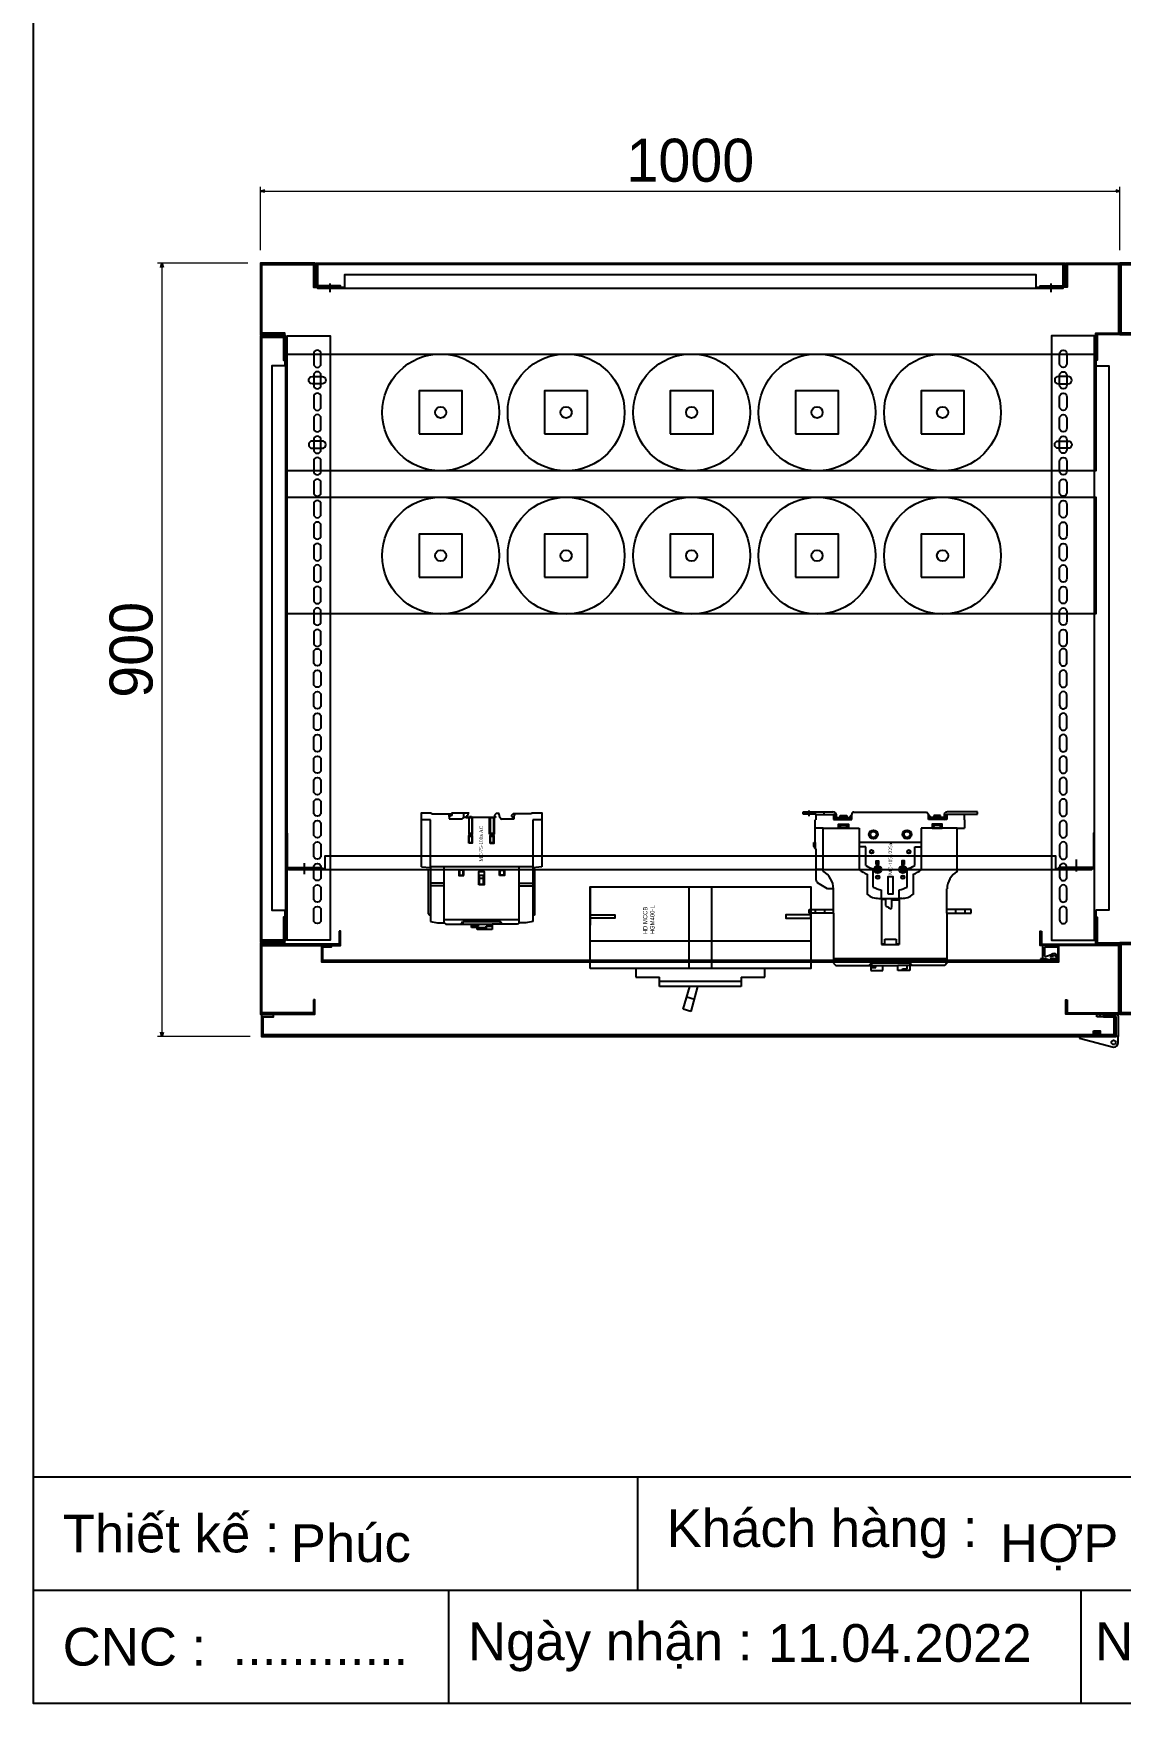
# Model space of a CAD drawing. Header units: millimetres. Extents: x 0 to 6523, y 0 to 4612.
# Drawn here: x 0 to 1265, y 0 to 1944 of the extents above; entities that cross this region are included whole.
import ezdxf

# ---------------------------------------------------------------- set-up
doc = ezdxf.new("R2010")
doc.units = ezdxf.units.MM
for name, color, linetype in [('CNC', 7, 'Continuous'), ('DIM', 253, 'Continuous'), ('Ghi chu', 7, 'Continuous')]:
    doc.layers.add(name, color=color, linetype=linetype)
doc.styles.add('Arial', font='arial.ttf')
doc.styles.add('ss', font='romans.shx', dxfattribs={"height": 2.5, "bigfont": 'gsg1.shx'})
doc.dimstyles.new('CNC', dxfattribs={"dimtxt": 50, "dimasz": 5, "dimexe": 5, "dimexo": 15, "dimgap": 10, "dimtad": 1, "dimdec": 0, "dimtxsty": 'Standard', "dimblk": 'OPEN30', "dimcen": 10, "dimclrd": 5, "dimclre": 5, "dimclrt": 3, "dimazin": 3, "dimtfac": 1, "dimtdec": 0, "dimtmove": 0, "dimatfit": 3, "dimldrblk": 'ARCHTICK', "dimlwd": 9, "dimlwe": 9})

# ---------------------------------------------------------------- blocks, each defined once
blk = doc.blocks.new('*D11')
at = {"color": 0, "linetype": 'ByBlock', "lineweight": -2}
for p, q in [((264.4, 1760.5), (269.4, 1761.8)), ((269.4, 1759.1), (264.4, 1760.5)), ((264.4, 1760.5), (269.4, 1760.5)), ((1259.4, 1761.8), (1264.4, 1760.5)), ((1264.4, 1760.5), (1259.4, 1759.1)), ((1264.4, 1760.5), (1259.4, 1760.5))]:
    blk.add_line(p, q, dxfattribs=at)
at = {"layer": 'Defpoints', "color": 0, "transparency": 16777216}
for p in [(1264.4, 1760.5), (264.4, 1676.5), (1264.4, 1676.5)]:
    blk.add_point(p, dxfattribs=at)
at = {"layer": 'DIM', "color": 5, "lineweight": 9, "transparency": 16777216}
for p, q in [((264.4, 1691.5), (264.4, 1765.5)), ((269.4, 1760.5), (1259.4, 1760.5)), ((1264.4, 1691.5), (1264.4, 1765.5))]:
    blk.add_line(p, q, dxfattribs=at)
at = {"layer": 'DIM', "color": 3, "transparency": 16777216, "insert": (764.4, 1796), "char_height": 50, "attachment_point": 5}
blk.add_mtext('1000', dxfattribs=at)
blk = doc.blocks.new('_ArchTick')
at = {"color": 0, "const_width": 0.15}
blk.add_lwpolyline([(-0.5, -0.5), (0.5, 0.5)], dxfattribs=at)
blk = doc.blocks.new('_Open30')
at = {"color": 0, "linetype": 'ByBlock', "lineweight": -2}
for p, q in [((-1, 0.27), (0, 0)), ((0, 0), (-1, -0.27)), ((0, 0), (-1, 0))]:
    blk.add_line(p, q, dxfattribs=at)
blk = doc.blocks.new('*D12')
at = {"color": 0, "linetype": 'ByBlock', "lineweight": -2}
for p, q in [((148.2, 1671.5), (149.5, 1676.5)), ((149.5, 1676.5), (150.9, 1671.5)), ((149.5, 1676.5), (149.5, 1671.5)), ((149.5, 776.5), (148.2, 781.5)), ((150.9, 781.5), (149.5, 776.5)), ((149.5, 776.5), (149.5, 781.5))]:
    blk.add_line(p, q, dxfattribs=at)
at = {"layer": 'Defpoints', "color": 0, "transparency": 16777216}
for p in [(264.4, 1676.5), (149.5, 776.5), (267.4, 776.5)]:
    blk.add_point(p, dxfattribs=at)
at = {"layer": 'DIM', "color": 5, "lineweight": 9, "transparency": 16777216}
for p, q in [((249.4, 1676.5), (144.5, 1676.5)), ((149.5, 1671.5), (149.5, 781.5)), ((252.4, 776.5), (144.5, 776.5))]:
    blk.add_line(p, q, dxfattribs=at)
at = {"layer": 'DIM', "color": 3, "transparency": 16777216, "insert": (114, 1226.5), "char_height": 50, "attachment_point": 5, "rotation": 90}
blk.add_mtext('900', dxfattribs=at)
blk = doc.blocks.new('*D13')
at = {"color": 0, "linetype": 'ByBlock', "lineweight": -2}
for p, q in [((264.4, 1760.5), (269.4, 1761.8)), ((269.4, 1759.1), (264.4, 1760.5)), ((264.4, 1760.5), (269.4, 1760.5)), ((1259.4, 1761.8), (1264.4, 1760.5)), ((1264.4, 1760.5), (1259.4, 1759.1)), ((1264.4, 1760.5), (1259.4, 1760.5))]:
    blk.add_line(p, q, dxfattribs=at)
at = {"layer": 'Defpoints', "color": 0, "transparency": 16777216}
for p in [(1264.4, 1760.5), (264.4, 1676.5), (1264.4, 1676.5)]:
    blk.add_point(p, dxfattribs=at)
at = {"layer": 'DIM', "color": 5, "lineweight": 9, "transparency": 16777216}
for p, q in [((264.4, 1691.5), (264.4, 1765.5)), ((269.4, 1760.5), (1259.4, 1760.5)), ((1264.4, 1691.5), (1264.4, 1765.5))]:
    blk.add_line(p, q, dxfattribs=at)
at = {"layer": 'DIM', "color": 3, "transparency": 16777216, "insert": (764.4, 1796), "char_height": 50, "attachment_point": 5}
blk.add_mtext('1000', dxfattribs=at)
blk = doc.blocks.new('HL036-1-2')
at = {"layer": 'Ghi chu', "color": 1}
for p, q in [((-3, 17.8), (-18.9, 17.8)), ((-18.9, 15.8), (-18.9, 17.8)), ((-12.1, 15.8), (-18.9, 15.8)), ((-16.4, 1), (-16.4, 14)), ((-15.6, 15), (-3.9, 17.7)), ((0, 0), (-15.4, 0)), ((-14.4, 3), (-14.4, 11.9)), ((0, 2), (-13.4, 2)), ((-13.1, 12.8), (-4.3, 9.8)), ((-6.2, 2), (-6.2, 0)), ((-1.2, 2), (-1.2, 0)), ((0, 0), (0, 2))]:
    blk.add_line(p, q, dxfattribs=at)
for radius in [4.1, 2.1]:
    blk.add_circle((-3, 13.7), radius, dxfattribs=at)
for centre, start, end in [((-15.4, 14), 102.9616, 180), ((-15.4, 1), 180, 270), ((-13.4, 11.9), 71.3254, 180), ((-13.4, 3), 180, 270)]:
    blk.add_arc(centre, 1, start, end, dxfattribs=at)
blk = doc.blocks.new('HL044-2')
at = {"color": 1}
for p, q in [((0, -3), (0, 0)), ((0, 0), (23, 0)), ((4, -3), (4, 0)), ((10, -3), (10, 0)), ((22, -3), (0, -3)), ((22, -3), (22, -26)), ((25, -2), (25, -3)), ((25, -3), (25, -26)), ((25, -26), (-20, -26)), ((-20, -26), (-20, -28)), ((-20, -28), (19.5, -38.5)), ((-3, -19.5), (-3, -26)), ((-3, -19.5), (3, -20.1)), ((-3, -20.5), (3, -21.1)), ((-3, -21.5), (3, -22.1)), ((-3, -22.5), (3, -23.1)), ((-3, -23.5), (3, -24.1)), ((-3, -24.5), (3, -25.1)), ((-3, -25.5), (2.3, -26)), ((3, -19.5), (3, -26)), ((25, -33), (25, -26))]:
    blk.add_line(p, q, dxfattribs=at)
blk.add_lwpolyline([(-4, -19.5), (4, -19.5), (4, -26), (-4, -26)], close=True, dxfattribs=at)
blk.add_circle((19.5, -33), 2.5, dxfattribs=at)
for centre, radius, start, end in [((23, -2), 2, 0, 90), ((19.5, -33), 5.5, 270, 0)]:
    blk.add_arc(centre, radius, start, end, dxfattribs=at)
blk = doc.blocks.new('CC MC185a')
at = {"color": 7}
for p, q in [((3492, 646), (3492, 661.1)), ((3492, 661.1), (3494.6, 661.1)), ((3494.6, 661.1), (3494.6, 626.3)), ((3376.7, 625.7), (3376.7, 653.9)), ((3376.7, 653.9), (3381.1, 653.9)), ((3376.7, 646.7), (3381.1, 646.7)), ((3381.1, 653.9), (3381.1, 625.7)), ((3405.1, 632.8), (3412.1, 644.2)), ((3415.1, 646), (3451.5, 646)), ((3427.8, 646), (3427.8, 637.7)), ((3451.8, 646.6), (3458.8, 646.6)), ((3454.2, 648.7), (3458.8, 648.7)), ((3458.8, 648.7), (3458.8, 646.9)), ((3458.8, 646.9), (3485.2, 646.9)), ((3458.8, 646.6), (3458.8, 646.9)), ((3475.6, 637.7), (3475.6, 646.9)), ((3485.2, 646), (3492, 646)), ((3489.6, 654), (3496, 654)), ((3491.6, 646), (3491.6, 627.1)), ((3492, 657.5), (3494.6, 657.5)), ((3492, 650.7), (3494.6, 650.7)), ((3318.5, 625.7), (3315.7, 623)), ((3315.7, 623), (3315.7, 582.3)), ((3376.7, 625.7), (3318.5, 625.7)), ((3322.4, 625.7), (3320.1, 623.3)), ((3320.1, 623.3), (3320.1, 495.7)), ((3324, 625.7), (3324, 493.6)), ((3376.7, 635.9), (3381.1, 635.9)), ((3376.7, 625.7), (3405.1, 625.7)), ((3405.1, 625.7), (3405.1, 632.8)), ((3425.4, 637.7), (3474.6, 637.7)), ((3474.6, 637.7), (3475.6, 637.7)), ((3475.6, 637.7), (3475.6, 595.7)), ((3491.6, 625.7), (3485.7, 625.7)), ((3485.7, 625.7), (3485.7, 604.2)), ((3488.1, 624.3), (3488.1, 625.7)), ((3490.7, 624.3), (3488.1, 624.3)), ((3491.8, 622.5), (3488.2, 622.5)), ((3488.2, 622.5), (3488.2, 618)), ((3491.6, 636.5), (3494.6, 636.5)), ((3491.6, 627.1), (3491.6, 625.7)), ((3476.8, 618), (3478.6, 618)), ((3476.8, 610.2), (3478.6, 610.2)), ((3478.6, 618), (3480.1, 619.9)), ((3478.6, 618), (3478.6, 610.2)), ((3478.6, 610.2), (3480.1, 608.4)), ((3485.7, 605.2), (3488.2, 605.2)), ((3485.7, 604.2), (3491.4, 604.2)), ((3488.2, 618), (3490.3, 618)), ((3488.2, 618), (3488.2, 610.3)), ((3490.3, 610.3), (3488.2, 610.3)), ((3488.2, 610.3), (3488.2, 607.4)), ((3488.2, 607.4), (3491.4, 604.2)), ((3488.2, 607.4), (3488.2, 604.2)), ((3490.3, 618), (3490.3, 610.3)), ((3315.7, 584.7), (3319, 581.5)), ((3422, 586.4), (3398.6, 586.4)), ((3475.6, 595.7), (3427, 595.7)), ((3432.1, 588.1), (3453.9, 588.1)), ((3453.9, 588.1), (3453.9, 595.7)), ((3459.5, 595.7), (3459.5, 523.6)), ((3467.7, 584.3), (3467.7, 582.6)), ((3468.8, 584.3), (3468.8, 582.6)), ((3494.4, 602), (3494.4, 517.3)), ((3315.7, 582.3), (3310.1, 582.3)), ((3310.1, 582.3), (3310.1, 568.3)), ((3310.1, 568.3), (3315.7, 568.3)), ((3313.5, 582.3), (3313.5, 576.4)), ((3313.5, 576.4), (3315.7, 576.4)), ((3315.7, 582.3), (3315.7, 568.3)), ((3319, 581.5), (3315.7, 581.5)), ((3315.7, 568.3), (3315.7, 550.9)), ((3319, 581.5), (3319, 537)), ((3393.9, 570), (3340.1, 570)), ((3340.1, 570), (3340.1, 549.3)), ((3341, 566), (3340.1, 565.1)), ((3341, 570), (3341, 566)), ((3341, 566), (3346.4, 566)), ((3346.4, 566), (3346.4, 552.9)), ((3393.9, 565.3), (3385.7, 565.3)), ((3392.5, 565.3), (3392.5, 568.7)), ((3393.9, 573), (3393.9, 570)), ((3393.9, 570), (3403.9, 570)), ((3393.9, 570), (3393.9, 549.3)), ((3407, 579.5), (3428.2, 579.5)), ((3463.2, 580), (3464.9, 580)), ((3463.2, 578.6), (3464.9, 578.6)), ((3467.7, 575.7), (3467.7, 574)), ((3468.8, 575.7), (3468.8, 574)), ((3471.7, 580), (3473.4, 580)), ((3471.7, 578.6), (3473.4, 578.6)), ((3310.1, 536.9), (3310.1, 550.9)), ((3310.1, 550.9), (3315.7, 550.9)), ((3310.1, 545.5), (3311.8, 545.5)), ((3311.8, 545.5), (3311.8, 540.1)), ((3315.7, 536.9), (3315.7, 550.9)), ((3341.1, 552.9), (3340.1, 553.9)), ((3393.9, 549.3), (3340.1, 549.3)), ((3346.4, 552.9), (3341.1, 552.9)), ((3341.1, 552.9), (3341.1, 549.3)), ((3383.1, 557.6), (3393.9, 557.6)), ((3392.4, 557.6), (3392.4, 550)), ((3393.9, 546.3), (3393.9, 549.3)), ((3393.9, 549.3), (3403.9, 549.3)), ((3467.7, 543.5), (3467.7, 545.2)), ((3468.8, 543.5), (3468.8, 545.2)), ((3315.7, 536.9), (3310.1, 536.9)), ((3311.8, 540.1), (3315.7, 540.1)), ((3315.7, 533.8), (3319, 537)), ((3319, 537), (3315.7, 537)), ((3315.7, 496.3), (3315.7, 536.9)), ((3422, 532.8), (3398.6, 532.8)), ((3407, 539.8), (3428.2, 539.8)), ((3432.1, 531.2), (3453.9, 531.2)), ((3453.9, 531.2), (3453.9, 523.6)), ((3463.2, 540.6), (3464.9, 540.6)), ((3463.2, 539.3), (3464.9, 539.3)), ((3467.7, 535), (3467.7, 536.7)), ((3468.8, 535), (3468.8, 536.7)), ((3471.7, 540.6), (3473.4, 540.6)), ((3471.7, 539.3), (3473.4, 539.3)), ((3475.6, 523.6), (3427, 523.6)), ((3475.6, 481.6), (3475.6, 523.6)), ((3476.8, 509), (3478.6, 509)), ((3478.6, 509), (3480.1, 510.8)), ((3478.6, 501.2), (3478.6, 509)), ((3485.7, 493.6), (3485.7, 515)), ((3485.7, 515), (3491.4, 515)), ((3485.7, 514.1), (3488.2, 514.1)), ((3488.2, 511.9), (3491.4, 515)), ((3488.2, 511.9), (3488.2, 515)), ((3488.2, 508.9), (3488.2, 511.9)), ((3490.3, 508.9), (3488.2, 508.9)), ((3488.2, 501.2), (3488.2, 508.9)), ((3490.3, 501.2), (3490.3, 508.9)), ((3491.4, 515), (3494.4, 517.3)), ((3318.5, 493.6), (3315.7, 496.3)), ((3376.7, 493.6), (3318.5, 493.6)), ((3320.1, 495.7), (3322.4, 493.6)), ((3376.7, 493.6), (3376.7, 465.3)), ((3376.7, 493.6), (3405.1, 493.6)), ((3381.1, 465.3), (3381.1, 493.6)), ((3476.8, 501.2), (3478.6, 501.2)), ((3478.6, 501.2), (3480.1, 499.4)), ((3491.6, 493.6), (3485.7, 493.6)), ((3490.7, 494.9), (3488.1, 494.9)), ((3488.1, 494.9), (3488.1, 493.6)), ((3488.2, 496.7), (3488.2, 501.2)), ((3488.2, 501.2), (3490.3, 501.2)), ((3491.8, 496.7), (3488.2, 496.7)), ((3491.6, 492.2), (3491.6, 493.6)), ((3491.6, 473.2), (3491.6, 492.2)), ((3494.6, 458.2), (3494.6, 492.9)), ((3376.7, 483.3), (3381.1, 483.3)), ((3376.7, 472.6), (3381.1, 472.6)), ((3425.4, 481.6), (3474.6, 481.6)), ((3474.6, 481.6), (3475.6, 481.6)), ((3475.6, 481.6), (3475.6, 473.2)), ((3485.2, 473.2), (3475.6, 473.2)), ((3485.2, 473.2), (3492, 473.2)), ((3492, 473.2), (3492, 458.2)), ((3376.7, 465.3), (3381.1, 465.3)), ((3492, 458.2), (3494.6, 458.2))]:
    blk.add_line(p, q, dxfattribs=at)
for points in [[(3475.6, 619.9), (3480.1, 619.9), (3480.1, 608.4), (3475.6, 608.4)], [(3433.2, 576.1), (3437.5, 576.1), (3437.5, 573.3), (3433.2, 573.3)], [(3433.7, 575.6), (3437, 575.6), (3437, 573.7), (3433.7, 573.7)], [(3398.7, 562.2), (3419.3, 562.2), (3419.3, 556.7), (3398.7, 556.7)], [(3433.2, 543.2), (3437.5, 543.2), (3437.5, 546), (3433.2, 546)], [(3433.7, 543.7), (3437, 543.7), (3437, 545.6), (3433.7, 545.6)], [(3475.6, 499.4), (3480.1, 499.4), (3480.1, 510.8), (3475.6, 510.8)]]:
    blk.add_lwpolyline(points, close=True, dxfattribs=at)
for centre, radius in [((3448.2, 581.3), 2.11), ((3468.3, 579.2), 5.16), ((3418.6, 574.2), 2.11), ((3418.6, 574.2), 1.68), ((3427.5, 574.2), 4.32), ((3427.5, 574.2), 3.69), ((3427.5, 574.2), 1.79), ((3427.5, 574.2), 1.37), ((3448.2, 581.3), 1.68), ((3468.3, 579.2), 3.47), ((3418.6, 545), 2.11), ((3418.6, 545), 1.68), ((3427.5, 545), 4.32), ((3427.5, 545), 3.69), ((3427.5, 545), 1.79), ((3427.5, 545), 1.37), ((3468.3, 540.1), 5.16), ((3448.2, 538), 2.11), ((3448.2, 538), 1.68), ((3468.3, 540.1), 3.47)]:
    blk.add_circle(centre, radius, dxfattribs=at)
for centre, radius, start, end in [((3416.2, 640.7), 5.39, 101.2256, 139.5327), ((3456.3, 643.8), 5.3, 112.8896, 154.8638), ((3404.3, 650.1), 24.5, 271.9708, 329.4286), ((3490.1, 619.8), 4.91, 113.7846, 153.6694), ((3490.2, 625.6), 1.38, 292.8548, 3.9302), ((3490.7, 626.3), 3.92, 285.9303, 0.3299), ((3482.2, 614.1), 6.64, 144.0562, 215.9438), ((3492.1, 602), 2.33, 0.0043, 108.1762), ((3414.7, 573.2), 20.8, 140.5814, 180.6791), ((3462.5, 570.3), 43.6, 144.4427, 158.3364), ((3476, 563.1), 50.5, 150.3345, 161.0939), ((3390.7, 560.3), 7.08, 135.7576, 169.8102), ((3440.7, 563), 37.5, 153.9031, 169.227), ((3383.9, 559.5), 2.09, 95.0636, 246.9911), ((3414.7, 546.1), 20.8, 179.3209, 219.4186), ((3440.7, 556.3), 37.5, 190.773, 206.0969), ((3462.5, 548.9), 43.6, 201.6636, 215.5573), ((3476, 556.2), 50.5, 198.9061, 209.6655), ((3482.2, 505.1), 6.64, 144.0562, 215.9438), ((3404.3, 469.1), 24.5, 30.5714, 88.0292), ((3490.1, 499.4), 4.91, 206.3306, 246.2154), ((3490.2, 493.7), 1.38, 356.0698, 67.1452), ((3490.7, 493), 3.92, 359.6701, 74.0697)]:
    blk.add_arc(centre, radius, start, end, dxfattribs=at)
at = {"color": 3, "insert": (3421.3, 561.4), "char_height": 4, "attachment_point": 1, "style": 'ss'}
blk.add_mtext_dynamic_manual_height_columns('{\\fTimes New Roman|b0|i0|c0|p18;MC-185a/225a}', width=34.463, gutter_width=12.5, heights=[0], dxfattribs=at)
blk = doc.blocks.new('CC MC 75-100a AC')
at = {"color": 7}
for p, q in [((2448.3, 643.1), (2499.8, 643.1)), ((2499.8, 643.1), (2499.8, 640.8)), ((2503, 651.2), (2501.9, 640.8)), ((2557.5, 640.8), (2557.5, 651.2)), ((2437.5, 624.7), (2436, 622.8)), ((2436, 622.8), (2436, 569.1)), ((2439.2, 640.8), (2437.5, 632.7)), ((2437.5, 632.7), (2437.5, 624.7)), ((2437.5, 624.7), (2503, 624.7)), ((2503, 640.8), (2439.2, 640.8)), ((2441.5, 624.7), (2441.5, 537.7)), ((2480.7, 626.2), (2480.7, 640.8)), ((2483.7, 626.2), (2483.7, 640.8)), ((2503, 640.8), (2557.5, 640.8)), ((2565.6, 639.9), (2564.7, 639.1)), ((2564.7, 639.1), (2564.7, 616)), ((2436, 605.2), (2439.2, 603)), ((2439.2, 603), (2436, 603)), ((2439.2, 603), (2439.2, 559.5)), ((2561.5, 618.9), (2558.6, 618.9)), ((2558.6, 618.9), (2558.6, 605.6)), ((2562.6, 616), (2561.5, 618.9)), ((2561.5, 618.9), (2564.7, 618.9)), ((2564.7, 616), (2562.6, 616)), ((2565.6, 615.5), (2565.6, 595.8)), ((2429.8, 569.1), (2429.8, 586.3)), ((2429.8, 586.3), (2432.4, 586.3)), ((2432.4, 586.3), (2432.4, 592.9)), ((2432.4, 592.9), (2436, 592.9)), ((2432.4, 586.3), (2432.4, 575.9)), ((2433.8, 592.9), (2433.8, 588.2)), ((2433.8, 588.2), (2436, 588.2)), ((2436, 586.7), (2433.8, 586.7)), ((2433.8, 586.7), (2433.8, 584.8)), ((2433.8, 584.8), (2436, 584.8)), ((2482, 583.7), (2493, 583.7)), ((2482.8, 583.7), (2482.8, 578.9)), ((2489.6, 583.7), (2489.6, 578.9)), ((2493, 584.4), (2493, 578.2)), ((2561.8, 599.2), (2560.3, 599.2)), ((2560.3, 599.2), (2560.3, 596.2)), ((2560.3, 596.2), (2561.3, 595.2)), ((2561.3, 593.1), (2560.3, 591.8)), ((2560.3, 565.1), (2560.3, 591.8)), ((2560.6, 602.2), (2560.6, 599.2)), ((2561.3, 595.2), (2561.3, 593.1)), ((2561.8, 598.4), (2561.8, 599.2)), ((2562.4, 602), (2565.6, 602)), ((2565.6, 597.1), (2563, 597.1)), ((2432.4, 575.9), (2429.8, 575.9)), ((2436, 569.1), (2429.8, 569.1)), ((2432.4, 575.9), (2433.8, 575.9)), ((2433.8, 575.9), (2433.8, 569.1)), ((2436, 539.6), (2436, 569.1)), ((2482, 578.9), (2493, 578.9)), ((2561.3, 565.1), (2560.3, 565.1)), ((2561.8, 566.3), (2561.3, 565.1)), ((2563, 566.3), (2561.8, 566.3)), ((2564.9, 564.2), (2563, 566.3)), ((2564.9, 560.8), (2564.9, 564.2)), ((2436, 557.4), (2439.2, 559.5)), ((2439.2, 559.5), (2436, 559.5)), ((2558.4, 545.1), (2558.4, 557.9)), ((2560.9, 545.1), (2558.4, 545.1)), ((2558.4, 543.6), (2558.4, 545.1)), ((2561.5, 546.4), (2560.9, 545.1)), ((2563, 546.4), (2561.5, 546.4)), ((2564.7, 544.5), (2563, 546.4)), ((2563.5, 560.8), (2564.9, 560.8)), ((2564.7, 523.3), (2564.7, 544.5)), ((2437.5, 537.7), (2436, 539.6)), ((2437.5, 529.6), (2437.5, 537.7)), ((2437.5, 537.7), (2503, 537.7)), ((2439.2, 521.6), (2437.5, 529.6)), ((2480.7, 536.2), (2480.7, 521.6)), ((2483.7, 536.2), (2483.7, 521.6)), ((2562, 543.6), (2558.4, 543.6)), ((2557.5, 521.6), (2439.2, 521.6)), ((2448.3, 519.2), (2499.8, 519.2)), ((2499.8, 519.2), (2499.8, 521.6)), ((2503, 511.2), (2501.7, 521.6)), ((2557.5, 511.2), (2557.5, 521.6)), ((2565.6, 522.4), (2564.7, 523.3))]:
    blk.add_line(p, q, dxfattribs=at)
for points in [[(2503, 651.2), (2565.6, 651.2), (2565.6, 639.9)], [(2503, 521.6), (2503, 640.8)], [(2560.3, 596.2), (2541, 596.2), (2541, 592), (2560.5, 592)], [(2565.6, 522.4), (2565.6, 511.2), (2503, 511.2)]]:
    blk.add_lwpolyline(points, dxfattribs=at)
for points in [[(2492.6, 601.8), (2499.4, 601.8), (2499.4, 607.7), (2492.6, 607.7)], [(2493.2, 602.6), (2498.8, 602.6), (2498.8, 606.9), (2493.2, 606.9)], [(2482, 584.4), (2497.3, 584.4), (2497.3, 578.2), (2482, 578.2)], [(2530.2, 596.2), (2539.3, 596.2), (2539.3, 592.2), (2530.2, 592.2)], [(2530.8, 595.8), (2538.6, 595.8), (2538.6, 592.7), (2530.8, 592.7)], [(2541.6, 595.6), (2560.1, 595.6), (2560.1, 592.6), (2541.6, 592.6)], [(2529.9, 571.4), (2539.1, 571.4), (2539.1, 567.2), (2529.9, 567.2)], [(2530.6, 570.8), (2538.6, 570.8), (2538.6, 567.8), (2530.6, 567.8)], [(2541, 571.9), (2560.3, 571.9), (2560.3, 566.8), (2541, 566.8)], [(2541.6, 571), (2560.3, 571), (2560.3, 567.6), (2541.6, 567.6)], [(2492.6, 560.6), (2499.4, 560.6), (2499.4, 554.7), (2492.6, 554.7)], [(2493.2, 559.8), (2498.8, 559.8), (2498.8, 555.5), (2493.2, 555.5)]]:
    blk.add_lwpolyline(points, close=True, dxfattribs=at)
for centre, radius, start, end in [((2448.4, 641.6), 1.49, 96.5198, 214.5923), ((2561.9, 605.2), 3.3, 173.8714, 279.4017), ((2564.7, 614.9), 1.06, 36.8699, 90), ((2564.2, 599.5), 2.7, 205.56, 244.44), ((2562.9, 556), 4.86, 82.9525, 157.5604), ((2560.9, 538.4), 5.32, 44.5965, 78.802), ((2448.4, 520.7), 1.49, 145.4077, 263.4802)]:
    blk.add_arc(centre, radius, start, end, dxfattribs=at)
at = {"color": 3, "insert": (2509, 583.8), "char_height": 4, "attachment_point": 1, "style": 'ss'}
blk.add_mtext_dynamic_manual_height_columns('{\\fTimes New Roman|b0|i0|c0|p18;MC-75-100a AC}', width=47.963, gutter_width=12.5, heights=[0], dxfattribs=at)
blk = doc.blocks.new('HYUNDAI MCCB HGM400-L')
at = {"color": 0}
for p, q in [((-21936.4, 7421.1), (-21936.4, 7164.1)), ((-21910.3, 7421.1), (-21918.3, 7421.1)), ((-21873.8, 7421.1), (-21910.3, 7421.1)), ((-21968.8, 7367.6), (-21978.8, 7367.6)), ((-21978.8, 7367.6), (-21978.8, 7340.1)), ((-21968.8, 7292.6), (-21968.8, 7367.6)), ((-21989.8, 7245.1), (-21989.8, 7340.1)), ((-21989.8, 7340.1), (-21983.8, 7340.1)), ((-21983.8, 7245.1), (-21983.8, 7340.1)), ((-21983.8, 7340.1), (-21978.8, 7340.1)), ((-22018.8, 7303.6), (-22016.1, 7312.8)), ((-22016.1, 7312.8), (-21989.8, 7305)), ((-21989.8, 7295.9), (-22018.8, 7303.6)), ((-22001.6, 7308.5), (-22004.3, 7299.7)), ((-21968.8, 7305.9), (-21873.8, 7305.9)), ((-21968.8, 7279.3), (-21873.8, 7279.3)), ((-21983.8, 7245.1), (-21989.8, 7245.1)), ((-21978.8, 7245.1), (-21983.8, 7245.1)), ((-21978.8, 7245.1), (-21978.8, 7217.6)), ((-21978.8, 7217.6), (-21968.8, 7217.6)), ((-21910.3, 7164.1), (-21918.3, 7164.1))]:
    blk.add_line(p, q, dxfattribs=at)
blk.add_lwpolyline([(-21968.8, 7421.1), (-21873.8, 7421.1), (-21873.8, 7164.1), (-21968.8, 7164.1)], close=True, dxfattribs=at)
at = {"color": 4}
for points in [[(-21910.3, 7421.1), (-21906.3, 7421.1), (-21906.3, 7392.1), (-21910.3, 7392.1)], [(-21910.3, 7164.1), (-21906.3, 7164.1), (-21906.3, 7193.1), (-21910.3, 7193.1)]]:
    blk.add_lwpolyline(points, close=True, dxfattribs=at)
at = {"insert": (-21928.9, 7359.4), "char_height": 5, "attachment_point": 1}
blk.add_mtext_dynamic_manual_height_columns('{\\C1;HD MCCB\\PHGM400-L}', width=37.687, gutter_width=1, heights=[0], dxfattribs=at)
blk = doc.blocks.new('ovan8.5x20')
at = {"layer": 'CNC', "color": 2, "lineweight": -3}
for p, q in [((5.7, 4.2), (-5.8, 4.2)), ((-5.8, -4.2), (5.7, -4.2))]:
    blk.add_line(p, q, dxfattribs=at)
for centre, start, end in [((-5.8, 0), 90, 270), ((5.7, 0), 270, 90)]:
    blk.add_arc(centre, 4.25, start, end, dxfattribs=at)
blk = doc.blocks.new('50kva')
at = {"color": 74}
blk.add_lwpolyline([(-78832.8, 35377.1), (-78782.8, 35377.1), (-78782.8, 35427.1), (-78832.8, 35427.1)], close=True, dxfattribs=at)
at = {"color": 74, "ltscale": 3}
blk.add_circle((-78807.8, 35402.1), 68, dxfattribs=at)
blk = doc.blocks.new('KHUNG CHUẨN')
at = {"color": 7}
for p, q in [((19889.25, -28535.16), (16919.25, -28535.16)), ((17239.25, -28535.16), (17239.25, -28595.16)), ((18939.25, -28595.16), (16919.25, -28595.16)), ((17139.25, -28595.16), (17139.25, -28655.16)), ((17474.25, -28595.16), (17474.25, -28655.16))]:
    blk.add_line(p, q, dxfattribs=at)
blk.add_lwpolyline([(16919.25, -26555.16), (19889.25, -26555.16), (19889.25, -28655.16), (16919.25, -28655.16)], close=True, dxfattribs=at)
at = {"color": 2, "char_height": 20, "attachment_point": 4, "style": 'Arial'}
for s, insert, width in [('  Thiết kế :', (16919.25, -28565.16), 917.6339), ('  Khách hàng :', (17239.25, -28565.16), 917.6339), ('  CNC :', (16919.25, -28625.16), 917.6339), ('  Ngày nhận :', (17134.02, -28625.16), 556.6509), ('  Ngày giao:', (17466.29, -28625.16), 556.6509)]:
    blk.add_mtext(s, dxfattribs=dict(at, insert=insert, width=width))
at = {"color": 3, "style": 'Arial'}
for tag, p in [('#01', (17055.57, -28580.1)), ('#02', (17431.39, -28580.1)), ('#03', (18030.58, -28580.1)), ('#08', (18751.7, -28580.1)), ('#10', (19064.78, -28580.1)), ('#11', (19060.3, -28625.69)), ('#12', (19806.46, -28628.91)), ('#04', (17024.77, -28634.62)), ('#05', (17308.45, -28633.02)), ('#06', (17632.65, -28633.73)), ('#07', (18002.01, -28634.74)), ('#09', (18753.85, -28632.6))]:
    blk.add_attdef(tag, p, '', height=20, dxfattribs=at)

msp = doc.modelspace()

# ---------------------------------------------------------------- linework, layer by layer
at = {"ltscale": 3}
for p, q in [((344.9, 1652.8), (344.9, 1642.9)), ((1183.9, 1652.8), (1183.9, 1642.9)), ((357.4, 1650), (344.9, 1650)), ((315.4, 965.3), (315.4, 978.2)), ((1213.4, 982.4), (1213.4, 968.4))]:
    msp.add_line(p, q, dxfattribs=at)
at = {"color": 7}
for points in [[(292.4, 1563.5), (292.4, 1595), (265.9, 1595), (265.9, 1675), (325.9, 1675), (325.9, 1648.5), (357.4, 1648.5), (357.4, 1650), (327.4, 1650), (327.4, 1676.5), (264.4, 1676.5), (264.4, 1593.5), (290.9, 1593.5), (290.9, 1563.5)], [(1198.4, 1651), (1198.4, 1675), (330.4, 1675), (330.4, 1651), (328.9, 1651), (328.9, 1676.5), (1199.9, 1676.5), (1199.9, 1651)], [(1236.4, 1563.5), (1236.4, 1595), (1262.9, 1595), (1262.9, 1675), (1202.9, 1675), (1202.9, 1648.5), (1171.4, 1648.5), (1171.4, 1650), (1201.4, 1650), (1201.4, 1676.5), (1264.4, 1676.5), (1264.4, 1593.5), (1237.9, 1593.5), (1237.9, 1563.5)], [(1292.4, 1563.5), (1292.4, 1595), (1265.9, 1595), (1265.9, 1675), (1325.9, 1675), (1325.9, 1648.5), (1357.4, 1648.5), (1357.4, 1650), (1327.4, 1650), (1327.4, 1676.5), (1264.4, 1676.5), (1264.4, 1593.5), (1290.9, 1593.5), (1290.9, 1563.5)], [(289.9, 888.5), (265.9, 888.5), (265.9, 1590.5), (289.9, 1590.5), (289.9, 1592), (264.4, 1592), (264.4, 887), (289.9, 887)], [(325.9, 819), (325.9, 804), (265.9, 804), (265.9, 884), (292.4, 884), (292.4, 915.5), (290.9, 915.5), (290.9, 885.5), (264.4, 885.5), (264.4, 802.5), (327.4, 802.5), (327.4, 819)], [(1202.9, 819), (1202.9, 804), (1262.9, 804), (1262.9, 884), (1236.4, 884), (1236.4, 915.5), (1237.9, 915.5), (1237.9, 885.5), (1264.4, 885.5), (1264.4, 802.5), (1201.4, 802.5), (1201.4, 819)], [(1325.9, 819), (1325.9, 804), (1265.9, 804), (1265.9, 884), (1292.4, 884), (1292.4, 915.5), (1290.9, 915.5), (1290.9, 885.5), (1264.4, 885.5), (1264.4, 802.5), (1327.4, 802.5), (1327.4, 819)], [(1245.4, 799.5), (1257.4, 799.5), (1257.4, 778.5), (267.4, 778.5), (267.4, 799.5), (279.4, 799.5), (279.4, 801.5), (265.4, 801.5), (265.4, 776.5), (1259.4, 776.5), (1259.4, 801.5), (1245.4, 801.5)]]:
    msp.add_lwpolyline(points, close=True, dxfattribs=at)
at = {"color": 8}
for points in [[(1166.4, 1648.5), (1197.9, 1648.5), (1197.9, 1647), (330.9, 1647), (330.9, 1648.5), (362.4, 1648.5), (362.4, 1663.5), (1166.4, 1663.5), (1166.4, 1648.5)], [(292.4, 923.5), (292.4, 888.5), (293.9, 888.5), (293.9, 1592), (292.4, 1592), (292.4, 1557), (277.4, 1557), (277.4, 923.5), (292.4, 923.5)], [(1236.4, 923.5), (1236.4, 888.5), (1234.9, 888.5), (1234.9, 1592), (1236.4, 1592), (1236.4, 1557), (1251.4, 1557), (1251.4, 923.5), (1236.4, 923.5)], [(1189.4, 971.8), (1231.4, 971.8), (1231.4, 970.3), (297.4, 970.3), (297.4, 971.8), (339.4, 971.8), (339.4, 986.8), (1189.4, 986.8), (1189.4, 971.8)]]:
    msp.add_lwpolyline(points, dxfattribs=at)
at = {"color": 46, "ltscale": 3}
for points in [[(295.4, 1592), (345.4, 1592), (345.4, 888.5), (295.4, 888.5)], [(1234.9, 1592), (1184.9, 1592), (1184.9, 888.5), (1234.9, 888.5)]]:
    msp.add_lwpolyline(points, close=True, dxfattribs=at)
at = {"ltscale": 3}
for points in [[(295.4, 1570.7), (1236.4, 1570.7), (1236.4, 1434.8), (295.4, 1434.8)], [(295.4, 1404.1), (1236.4, 1404.1), (1236.4, 1268.2), (295.4, 1268.2)]]:
    msp.add_lwpolyline(points, close=True, dxfattribs=at)
at = {"color": 8}
for points in [[(335.4, 971.8), (293.9, 971.8), (293.9, 1013.3), (295.4, 1013.3), (295.4, 973.3), (335.4, 973.3)], [(1193.4, 971.8), (1234.9, 971.8), (1234.9, 1013.3), (1233.4, 1013.3), (1233.4, 973.3), (1193.4, 973.3)]]:
    msp.add_lwpolyline(points, close=True, dxfattribs=at)
at = {"color": 3}
for points in [[(355.9, 899), (355.9, 884), (265.9, 884), (265.9, 882.5), (357.4, 882.5), (357.4, 899)], [(1172.9, 899), (1172.9, 884), (1262.9, 884), (1262.9, 882.5), (1171.4, 882.5), (1171.4, 899)]]:
    msp.add_lwpolyline(points, close=True, dxfattribs=at)
at = {"color": 6}
msp.add_lwpolyline([(1181.9, 881), (1191.9, 881), (1191.9, 865), (336.9, 865), (336.9, 881), (346.9, 881), (346.9, 882.5), (335.4, 882.5), (335.4, 863.5), (1193.4, 863.5), (1193.4, 882.5), (1181.9, 882.5)], close=True, dxfattribs=at)
at = {"ltscale": 3}
for centre in [(473.9, 1502.8), (619.9, 1502.8), (765.9, 1502.8), (911.9, 1502.8), (1057.9, 1502.8), (473.9, 1336.1), (619.9, 1336.1), (765.9, 1336.1), (911.9, 1336.1), (1057.9, 1336.1)]:
    msp.add_circle(centre, 6.5, dxfattribs=at)

# ---------------------------------------------------------------- block references
at = {"color": 3}
ref = msp.add_blockref('KHUNG CHUẨN', (-37157.2, 62931), dxfattribs=dict(at, xscale=2.196150000008856, yscale=2.196150000008856, zscale=2.196150000008856))
ref.add_attrib('#02', 'HỢP PHÁT', (1124.7, 164.8), dxfattribs={"color": 3, "height": 43.92, "style": 'Arial'})
ref.add_attrib('#05', '11.04.2022', (854.7, 48.6), dxfattribs={"color": 3, "height": 43.92, "style": 'Arial'})
ref.add_attrib('#01', 'Phúc', (299.4, 164.8), dxfattribs={"color": 3, "height": 43.92, "style": 'Arial'})
ref.add_attrib('#04', '............', (231.7, 45.1), dxfattribs={"color": 3, "height": 43.923, "style": 'Arial'})
for p in [(79281.7, -33899.3), (79427.7, -33899.3), (79573.7, -33899.3), (79719.7, -33899.3), (79865.7, -33899.3), (79281.7, -34066), (79427.7, -34066), (79573.7, -34066), (79719.7, -34066), (79865.7, -34066)]:
    msp.add_blockref('50kva', p)
at = {"color": 2, "rotation": 90}
for name, p in [('CC MC 75-100a AC', (1102.8, -1528.9)), ('CC MC185a', (1556.7, -2456.7))]:
    msp.add_blockref(name, p, dxfattribs=at)
at = {"color": 0, "rotation": 90}
msp.add_blockref('HYUNDAI MCCB HGM400-L', (8068.8, 22824.3), dxfattribs=at)
at = {"color": 7, "xscale": -1, "rotation": 180}
msp.add_blockref('HL036-1-2', (1190.8, 882.5), dxfattribs=at)
at = {"color": 7}
msp.add_blockref('HL044-2', (1237.4, 802.5), dxfattribs=at)
at = {"layer": 'CNC', "lineweight": -3}
for p, rotation in [((330.4, 1565.3), 90), ((330.4, 1540.3), 90), ((1198.4, 1540.3), 180), ((330.4, 1515.3), 90), ((330.4, 1490.3), 90), ((330.4, 1465.3), 90), ((330.4, 1440.3), 90), ((330.4, 1415.3), 90), ((330.4, 1390.3), 90), ((330.4, 1365.3), 90), ((330.4, 1340.3), 90), ((330.4, 1315.3), 90), ((330.4, 1290.3), 90), ((330.4, 1265.3), 90), ((330.4, 1240.3), 90), ((1198.4, 1217.8), 270), ((1198.4, 1192.8), 270), ((1198.4, 1167.8), 270), ((1198.4, 1142.8), 270), ((1198.4, 1117.8), 270), ((1198.4, 1092.8), 270), ((1198.4, 1067.8), 270), ((1198.4, 1042.8), 270), ((1198.4, 1017.8), 270), ((1198.4, 992.8), 270), ((1198.4, 967.8), 270), ((1198.4, 942.8), 270), ((1198.4, 917.8), 270)]:
    msp.add_blockref('ovan8.5x20', p, dxfattribs=dict(at, rotation=rotation))
at = {"layer": 'CNC', "lineweight": -3, "xscale": -1}
for p, rotation in [((1198.4, 1565.3), 270), ((330.4, 1540.3), 180), ((1198.4, 1540.3), 270), ((1198.4, 1515.3), 270), ((1198.4, 1490.3), 270), ((1198.4, 1465.3), 270), ((1198.4, 1440.3), 270), ((1198.4, 1415.3), 270), ((1198.4, 1390.3), 270), ((1198.4, 1365.3), 270), ((1198.4, 1340.3), 270), ((1198.4, 1315.3), 270), ((1198.4, 1290.3), 270), ((1198.4, 1265.3), 270), ((1198.4, 1240.3), 270), ((330.4, 1217.8), 90), ((330.4, 1192.8), 90), ((330.4, 1167.8), 90), ((330.4, 1142.8), 90), ((330.4, 1117.8), 90), ((330.4, 1092.8), 90), ((330.4, 1067.8), 90), ((330.4, 1042.8), 90), ((330.4, 1017.8), 90), ((330.4, 992.8), 90), ((330.4, 967.8), 90), ((330.4, 942.8), 90), ((330.4, 917.8), 90)]:
    msp.add_blockref('ovan8.5x20', p, dxfattribs=dict(at, rotation=rotation))
at = {"layer": 'CNC', "lineweight": -3}
msp.add_blockref('ovan8.5x20', (330.4, 1465.3), dxfattribs=at)
at = {"layer": 'CNC', "lineweight": -3, "xscale": -1}
msp.add_blockref('ovan8.5x20', (1198.4, 1465.3), dxfattribs=at)

# ---------------------------------------------------------------- dimensions: what is measured, and where the dimension line sits
at = {"layer": 'DIM', "color": 7}
dim = msp.add_linear_dim(base=(1264.4, 1760.5), p1=(264.4, 1676.5), p2=(1264.4, 1676.5), dimstyle='CNC', dxfattribs=at)
dim.commit()
dim.dimension.update_dxf_attribs({"geometry": '*D11', "text_midpoint": (764.4, 1796)})
for base, p1, p2, angle, picture, middle in [((1264.4, 1760.5), (2164.4, 1676.5), (1264.4, 1676.5), 180, '*D13', (1714.4, 1796)), ((149.5, 776.5), (264.4, 1676.5), (267.4, 776.5), 90, '*D12', (114, 1226.5))]:
    dim = msp.add_linear_dim(base=base, p1=p1, p2=p2, angle=angle, dimstyle='CNC', dxfattribs=at)
    dim.commit()
    dim.dimension.update_dxf_attribs({"geometry": picture, "text_midpoint": middle})

doc.saveas('drawing.dxf')
